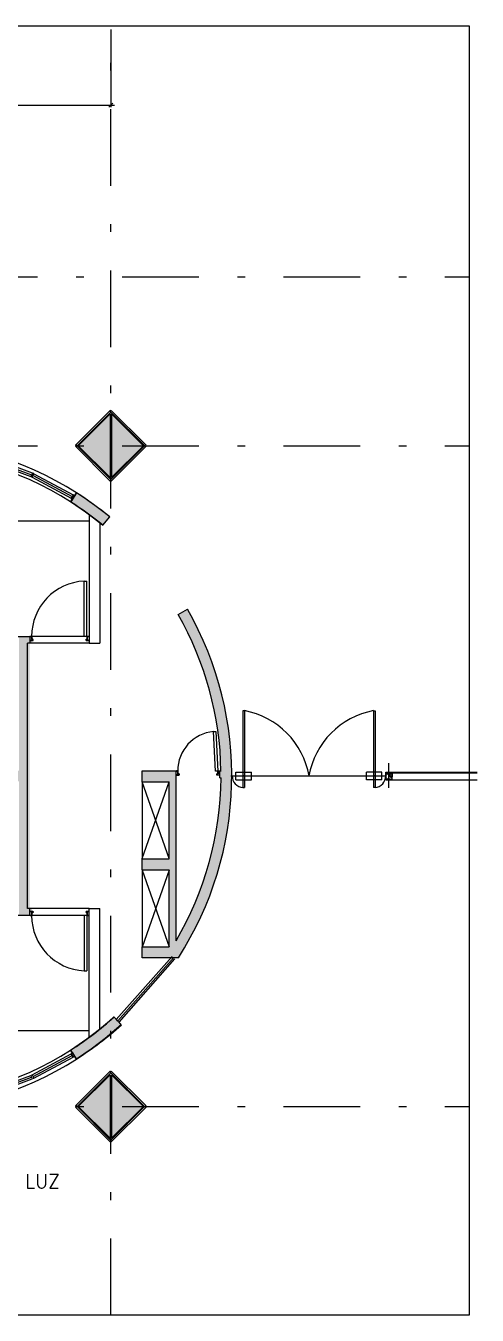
# Model space of a CAD drawing. Header units: millimetres. Extents: x 182 to 575, y -105 to 95.
# Drawn here: x 342.68 to 348.56, y -4.97 to 11.81 of the extents above; entities that cross this region are included whole.
import ezdxf
from ezdxf import colors
from ezdxf.entities.mleader import LeaderData, LeaderLine
from ezdxf.math import Vec2, Vec3

# ---------------------------------------------------------------- set-up
doc = ezdxf.new("R2010")
doc.units = ezdxf.units.MM
doc.header["$MEASUREMENT"] = 0
doc.linetypes.add('DASHDOT', pattern=[1, 0.5, -0.25, 0, -0.25])
for name, color, linetype in [('base', 253, 'Continuous'), ('Cota Nivel', 1, 'Continuous'), ('EIXOS', 31, 'DASHDOT'), ('EIXOS_PERFIL', 181, 'DASHDOT'), ('LAY_1', 1, 'Continuous'), ('XR_BL2_AND_MON-REV15$0$MARMORE', 7, 'Continuous')]:
    doc.layers.add(name, color=color, linetype=linetype)
doc.styles.add('SIMPLEX', font='simplex', dxfattribs={"height": 0.2})
doc.styles.get("Standard").update_dxf_attribs({"font": 'romans.shx'})
doc.dimstyles.new('SA-25', dxfattribs={"dimtxt": 0.05, "dimasz": 0.05, "dimexe": 0.025, "dimexo": 0.05, "dimgap": 0.025, "dimtad": 1, "dimzin": 4, "dimdsep": 46, "dimtxsty": 'SIMPLEX', "dimblk": 'OBLIQUE', "dimcen": 0.025, "dimdle": 0.05, "dimclrt": 2, "dimaunit": 1, "dimadec": 3, "dimazin": 0, "dimtfac": 1, "dimtofl": 0, "dimtmove": 0, "dimatfit": 3, "dimldrblk": 'OPEN30', "dimfxl": 1, "dimtolj": 1, "dimtzin": 0, "dimarcsym": 0})

# ---------------------------------------------------------------- blocks, each defined once
blk = doc.blocks.new('XR_BL2_AND_MON-REV15$0$PILAR_60X60_JUNTA')
at = {"layer": 'base'}
for points in [[(-0.414, 0.01), (0, 0.424), (0.414, 0.01)], [(-0.414, -0.01), (0, -0.424), (0.414, -0.01)]]:
    blk.add_hatch(color=256, dxfattribs=at).paths.add_polyline_path(points)
at = {"layer": 'base', "linetype": 'ByBlock'}
for points in [[(-0.414, 0.01), (0, 0.424), (0.414, 0.01)], [(-0.414, -0.01), (0, -0.424), (0.414, -0.01)]]:
    blk.add_lwpolyline(points, close=True, dxfattribs=at)
at = {"layer": 'base'}
blk.add_point((0, 0), dxfattribs=at)
blk = doc.blocks.new('XR_BL2_AND_MON-REV15$0$P_M')
at = {"layer": 'XR_BL2_AND_MON-REV15$0$MARMORE'}
for p, q in [((-0.007, 0.035), (-0.46, -0.417)), ((0.007, 0.021), (-0.445, -0.431)), ((0.007, 0.021), (-0.007, 0.035)), ((0, 0.028), (0.007, 0.035)), ((0.438, -0.424), (0, 0.014)), ((-0.453, -0.424), (-0.46, -0.417)), ((-0.453, -0.424), (-0.46, -0.431)), ((-0.46, -0.431), (-0.007, -0.884)), ((-0.453, -0.424), (-0.445, -0.431)), ((-0.438, -0.424), (0, -0.863)), ((-0.007, -0.87), (0.445, -0.417)), ((0.445, -0.417), (0.46, -0.431)), ((0.453, -0.424), (0.46, -0.417)), ((-0.007, -0.87), (0.007, -0.884)), ((0, -0.877), (-0.007, -0.884))]:
    blk.add_line(p, q, dxfattribs=at)
for points in [[(0.46, -0.417), (0.007, 0.035)], [(0.007, -0.884), (0.46, -0.431)]]:
    blk.add_lwpolyline(points, dxfattribs=at)
blk = doc.blocks.new('PERFIL_UNIT_ALCOA')
at = {"color": 1}
for p, q in [((-34, 19), (-34, 13)), ((-34, 13), (-15, 13)), ((-33, 83), (-32, 83)), ((-33, 76), (-33, 83)), ((-32, 76), (-33, 76)), ((-33, 43), (-32, 43)), ((-33, 36), (-33, 43)), ((-32, 36), (-33, 36)), ((-32, 80), (-32, 79)), ((-31, 80), (-32, 80)), ((-32, 79), (-31, 79)), ((-32, 40), (-32, 39)), ((-31, 40), (-32, 40)), ((-32, 39), (-31, 39)), ((-31, 82), (-31, 80)), ((-31, 79), (-31, 77)), ((-31, 42), (-31, 40)), ((-31, 39), (-31, 37)), ((-15, 19), (-21, 19)), ((-15, 19), (-21, 19)), ((-21, 13), (-15, 13)), ((-19, 19), (-13, 19)), ((-15, 19), (-15, 13)), ((-7, 95), (-9, 95)), ((-7, 95), (-9, 95)), ((-9, 92), (-5, 92)), ((-9, 27), (-5, 27)), ((-7, 24), (-9, 24)), ((-7, 24), (-9, 24)), ((-6, 95), (-8, 97)), ((-7, 96), (-8, 97)), ((-8, 96), (-7, 97)), ((-8, 96), (-7, 97)), ((-8, 96), (-7, 97)), ((-8, 97), (-8, 97)), ((-6, 95), (-8, 97)), ((-7, 96), (-8, 97)), ((-8, 96), (-7, 97)), ((-8, 96), (-7, 97)), ((-8, 96), (-7, 97)), ((-8, 97), (-8, 97)), ((-7, 96), (-8, 96)), ((-8, 96), (-8, 96)), ((-7, 96), (-8, 96)), ((-8, 96), (-8, 96)), ((-6, 24), (-8, 22)), ((-6, 24), (-8, 22)), ((-7, 23), (-8, 22)), ((-7, 23), (-8, 22)), ((-8, 23), (-8, 23)), ((-8, 23), (-7, 22)), ((-8, 23), (-7, 22)), ((-7, 23), (-8, 22)), ((-7, 23), (-8, 22)), ((-8, 23), (-8, 23)), ((-8, 23), (-7, 22)), ((-8, 23), (-7, 22)), ((-8, 22), (-7, 22)), ((-8, 22), (-8, 22)), ((-8, 22), (-7, 22)), ((-8, 22), (-8, 22)), ((-5, 95), (-7, 97)), ((-5, 95), (-7, 97)), ((-7, 95), (-4, 97)), ((-7, 95), (-5, 97)), ((-7, 95), (-5, 97)), ((-7, 96), (-6, 97)), ((-7, 96), (-6, 97)), ((-5, 95), (-7, 97)), ((-5, 95), (-7, 97)), ((-7, 95), (-4, 97)), ((-7, 95), (-5, 97)), ((-7, 95), (-5, 97)), ((-7, 96), (-6, 97)), ((-7, 96), (-6, 97)), ((-7, 95), (-7, 96)), ((-7, 95), (-7, 96)), ((-6, 95), (-7, 96)), ((-6, 95), (-7, 96)), ((-4, 95), (-7, 95)), ((-4, 95), (-7, 95)), ((-6, 95), (-7, 95)), ((-6, 95), (-7, 95)), ((-4, 24), (-7, 24)), ((-7, 24), (-7, 23)), ((-4, 24), (-7, 24)), ((-7, 24), (-7, 23)), ((-5, 24), (-7, 22)), ((-5, 24), (-7, 22)), ((-6, 24), (-7, 23)), ((-6, 24), (-7, 23)), ((-7, 24), (-4, 22)), ((-5, 24), (-7, 22)), ((-5, 24), (-7, 22)), ((-6, 24), (-7, 23)), ((-6, 24), (-7, 23)), ((-7, 24), (-4, 22)), ((-7, 23), (-5, 22)), ((-7, 23), (-5, 22)), ((-7, 23), (-6, 22)), ((-7, 23), (-6, 22)), ((-7, 23), (-5, 22)), ((-7, 23), (-5, 22)), ((-7, 23), (-6, 22)), ((-7, 23), (-6, 22)), ((-4, 95), (-6, 97)), ((-4, 95), (-6, 97)), ((-4, 95), (-6, 97)), ((-6, 95), (-4, 97)), ((-6, 95), (-4, 97)), ((-4, 95), (-6, 97)), ((-4, 95), (-6, 97)), ((-4, 95), (-6, 97)), ((-6, 95), (-4, 97)), ((-6, 95), (-4, 97)), ((-4, 24), (-6, 22)), ((-4, 24), (-6, 22)), ((-6, 24), (-4, 22)), ((-6, 24), (-4, 22)), ((-4, 24), (-6, 22)), ((-4, 24), (-6, 22)), ((-6, 24), (-4, 22)), ((-6, 24), (-4, 22)), ((-4, 23), (-6, 22)), ((-4, 23), (-6, 22)), ((-3, 96), (-5, 97)), ((-4, 96), (-5, 97)), ((-5, 95), (-3, 97)), ((-5, 95), (-3, 97)), ((-3, 96), (-5, 97)), ((-4, 96), (-5, 97)), ((-5, 95), (-3, 97)), ((-5, 95), (-3, 97)), ((-5, 92), (-1, 92)), ((-5, 27), (-1, 27)), ((-5, 24), (-3, 22)), ((-5, 24), (-3, 22)), ((-5, 24), (-3, 22)), ((-5, 24), (-3, 22)), ((-3, 23), (-5, 22)), ((-4, 23), (-5, 22)), ((-3, 23), (-5, 22)), ((-4, 23), (-5, 22)), ((-3, 96), (-4, 97)), ((-3, 96), (-4, 97)), ((-3, 96), (-4, 97)), ((-3, 96), (-4, 97)), ((-4, 96), (-4, 95)), ((-4, 96), (-4, 95)), ((-4, 96), (-3, 96)), ((-4, 96), (-3, 96)), ((-4, 95), (-4, 95)), ((-4, 95), (-4, 95)), ((-2, 95), (-4, 95)), ((-4, 95), (-4, 95)), ((-4, 95), (-4, 95)), ((-2, 95), (-4, 95)), ((-4, 23), (-4, 24)), ((-4, 23), (-4, 24)), ((-4, 24), (-4, 24)), ((-4, 24), (-4, 23)), ((-2, 24), (-4, 24)), ((-4, 24), (-4, 24)), ((-4, 24), (-4, 23)), ((-2, 24), (-4, 24)), ((-3, 23), (-4, 22)), ((-3, 23), (-4, 22)), ((-4, 23), (-3, 22)), ((-3, 23), (-4, 22)), ((-3, 23), (-4, 22)), ((-4, 23), (-3, 22)), ((0, 19), (-4, 4)), ((-4, 13), (-4, 3)), ((-4, 8), (-4, 4)), ((-3, 97), (-3, 97)), ((-3, 96), (-3, 97)), ((-3, 97), (-3, 97)), ((-3, 96), (-3, 97)), ((-3, 96), (-3, 96)), ((-3, 96), (-3, 96)), ((-3, 23), (-3, 22)), ((-3, 23), (-3, 22)), ((-3, 22), (-3, 22)), ((-3, 22), (-3, 22)), ((-3, 22), (-3, 22)), ((-3, 22), (-3, 22)), ((10, 19), (0, 19)), ((18, 27), (9, 27)), ((9, 27), (9, 27)), ((9, 27), (9, 27)), ((9, 27), (9, 26)), ((9, 26), (9, 26)), ((9, 25), (9, 25)), ((9, 25), (9, 24)), ((9, 24), (9, 24)), ((10, 26), (10, 26)), ((10, 26), (17, 25)), ((17, 25), (10, 25)), ((10, 25), (10, 25)), ((10, 24), (10, 24)), ((10, 24), (12, 24)), ((10, 19), (13, 4)), ((12, 39), (26, 39)), ((12, 24), (12, 23)), ((12, 23), (12, 23)), ((12, 23), (12, 23)), ((12, 23), (12, 23)), ((12, 22), (12, 22)), ((12, 22), (12, 21)), ((12, 21), (12, 21)), ((12, 21), (12, 21)), ((12, 21), (15, 21)), ((15, 43), (13, 43)), ((13, 43), (13, 43)), ((13, 42), (13, 42)), ((13, 42), (13, 40)), ((13, 40), (13, 40)), ((13, 40), (13, 39)), ((13, 39), (13, 39)), ((13, 39), (13, 37)), ((13, 37), (13, 37)), ((13, 36), (13, 36)), ((13, 36), (15, 36)), ((13, 13), (13, 3)), ((13, 8), (13, 4)), ((15, 36), (15, 43)), ((15, 41), (16, 40)), ((15, 38), (15, 41)), ((15, 40), (15, 40)), ((15, 38), (15, 38)), ((15, 38), (16, 38)), ((15, 23), (15, 24)), ((16, 23), (15, 23)), ((15, 23), (15, 23)), ((15, 21), (16, 22)), ((15, 21), (15, 21)), ((15, 21), (15, 21)), ((16, 41), (17, 40)), ((16, 38), (16, 41)), ((16, 40), (16, 40)), ((16, 38), (16, 40)), ((16, 38), (17, 38)), ((16, 38), (16, 38)), ((16, 24), (18, 24)), ((16, 23), (16, 23)), ((16, 22), (16, 22)), ((17, 38), (18, 41)), ((17, 38), (17, 40)), ((17, 40), (17, 40)), ((17, 38), (17, 38)), ((17, 38), (18, 38)), ((17, 25), (17, 25)), ((17, 25), (17, 25)), ((17, 25), (17, 25)), ((17, 25), (17, 25)), ((17, 25), (17, 25)), ((18, 41), (18, 40)), ((18, 38), (19, 41)), ((18, 38), (18, 40)), ((18, 40), (19, 40)), ((18, 38), (18, 38)), ((18, 38), (19, 38)), ((18, 24), (18, 27)), ((18, 27), (18, 27)), ((18, 27), (18, 27)), ((18, 24), (18, 24)), ((18, 24), (18, 24)), ((19, 41), (19, 40)), ((19, 38), (20, 41)), ((19, 40), (19, 40)), ((19, 40), (20, 40)), ((19, 38), (19, 40)), ((19, 38), (20, 38)), ((19, 38), (19, 38)), ((19, 38), (19, 38)), ((20, 41), (20, 40)), ((20, 38), (20, 40)), ((20, 40), (21, 40)), ((20, 38), (21, 38)), ((21, 38), (21, 41)), ((21, 41), (21, 40)), ((21, 38), (21, 40)), ((21, 40), (22, 40)), ((21, 38), (21, 38)), ((21, 38), (22, 38)), ((22, 38), (22, 41)), ((22, 41), (22, 40)), ((22, 38), (22, 40)), ((22, 40), (23, 40)), ((22, 38), (22, 38)), ((22, 38), (23, 38)), ((23, 38), (23, 41)), ((23, 41), (24, 40)), ((23, 38), (24, 40)), ((23, 38), (23, 38)), ((23, 38), (23, 38)), ((24, 40), (24, 40)), ((24, 39), (24, 40)), ((24, 19), (24, 13)), ((31, 13), (24, 13)), ((43, 13), (24, 13)), ((26, 19), (32, 19)), ((26, 19), (45, 19)), ((39, 82), (39, 80)), ((39, 80), (40, 80)), ((39, 79), (39, 77)), ((40, 79), (39, 79)), ((41, 83), (40, 83)), ((40, 80), (40, 79)), ((40, 76), (41, 76)), ((41, 76), (41, 83)), ((43, 19), (43, 13))]:
    blk.add_line(p, q, dxfattribs=at)
for points in [[(-33, 19), (0, 19), (0, 19), (0, 24), (0, 24), (-3, 24, 1), (-3, 23), (-3, 23), (-3, 22), (-8, 22), (-8, 23), (-7, 23, 1), (-7, 24), (-10, 24), (-10, 23, -0.414214), (-12, 21), (-32, 21, -0.414214), (-34, 23), (-34, 96, -0.414214), (-32, 98), (-10, 98), (-10, 98), (-10, 95), (-10, 95, 0.419197), (-10, 95), (-7, 95, 1.022616), (-7, 96), (-8, 96), (-8, 97), (-3, 97), (-3, 96), (-3, 96, 1), (-3, 95), (0, 95), (0, 95), (0, 99), (-35, 99), (-35, 99), (-35, 18, 0.414214), (-35, 17), (-34, 17, 0.414214), (-34, 18), (-34, 19, -0.414214), (-33, 19)], [(40, 97), (14, 97, 0.414214), (12, 95), (12, 91, -0.414214), (10, 89), (-4, 89), (-4, 86), (-5, 86), (-5, 89), (-13, 89, -1.000008), (-13, 91), (-5, 92), (-5, 92), (10, 92), (10, 99, -0.414214), (10, 99), (44, 99, -0.414214), (45, 99), (45, 63, -0.406616), (44, 62), (18, 62, 0.414214), (17, 62), (17, 27, -0.414214), (17, 27), (-5, 27), (-13, 28, -1.000008), (-13, 30), (-5, 30), (-5, 33), (-4, 33), (-4, 30), (13, 30, 0.414214), (15, 32), (15, 65, -0.414214), (15, 65), (40, 65, 0.414214), (42, 67), (42, 95, 0.414214), (40, 97)], [(19, 56), (19, 30), (18, 30, 1), (18, 29), (19, 29), (19, 24), (16, 24, 0.414173), (15, 23), (15, 23), (16, 23, -0.585709), (16, 22), (16, 21, -0.26127), (15, 21), (12, 21, -0.253886), (12, 21), (11, 22, -0.595041), (11, 23), (12, 23), (12, 23, 0.414173), (12, 24), (10, 24, 0.414214), (10, 23), (10, 20, 0.414214), (10, 19), (44, 19, 0.414214), (45, 20), (45, 62, 0.414214), (44, 62), (19, 62, 0.414214), (19, 62), (19, 57), (18, 57, 1), (18, 56), (19, 56)], [(13, 22), (13, 24), (13, 24, -0.414214), (13, 24), (13, 24), (14, 24), (14, 24, -0.414214), (15, 24), (15, 24), (15, 22), (15, 22, -0.414214), (14, 22), (14, 22), (13, 22), (13, 22, -0.414214), (13, 22)], [(20, 22), (19, 22, 0.414214), (18, 22), (18, 21, 0.414214), (19, 21), (43, 21), (43, 61), (20, 61), (20, 23, -0.414214), (20, 22)]]:
    blk.add_lwpolyline(points, format="xyb", dxfattribs=at)
for points in [[(-7, 96), (-8, 96), (-8, 97), (-3, 97), (-3, 96), (-4, 96)], [(-7, 96), (-8, 96), (-8, 97), (-3, 97), (-3, 96), (-4, 96)], [(-7, 23), (-8, 23), (-8, 22), (-3, 22), (-3, 23), (-4, 23)], [(-7, 23), (-8, 23), (-8, 22), (-3, 22), (-3, 23), (-4, 23)]]:
    blk.add_lwpolyline(points, dxfattribs=at)
for centre, radius, start, end in [((-32, 82), 0.869, 0, 90), ((-32, 77), 0.869, 270, 0), ((-32, 42), 0.869, 0, 90), ((-32, 37), 0.869, 270, 0), ((-9, 93), 1.57, 97.3776, 269.717), ((-9, 25), 1.57, 90.283, 262.6224), ((-2, 93), 1.44, 277.4115, 92.3804), ((-2, 25), 1.44, 267.6196, 82.5885), ((9, 27), 0.3, 90.0002, 173.0764), ((10, 26), 0.5, 173.0802, 360), ((10, 25), 0.3, 86.9206, 179.9979), ((10, 24), 0.3, 180, 270), ((12, 24), 0.3, 360, 90), ((12, 23), 0.184, 90, 194.9998), ((12, 21), 0.184, 202.0192, 270), ((16, 24), 0.3, 90, 180), ((15, 21), 0.184, 270, 337.9776), ((16, 23), 0.184, 344.9975, 90), ((17, 25), 0.2, 0, 86.4562), ((17, 25), 0.2, 266.9225, 0), ((18, 27), 0.3, 0, 90), ((18, 24), 0.3, 270, 0), ((40, 82), 0.869, 90, 180), ((40, 77), 0.869, 180, 270)]:
    blk.add_arc(centre, radius, start, end, dxfattribs=at)
at = {"color": 1, "extrusion": (0, 0, -1)}
for centre, major_axis in [((13, 42), (0.573, -0.573)), ((13, 37), (0.573, 0.573))]:
    blk.add_ellipse(centre, major_axis=major_axis, ratio=1, start_param=2.356194, end_param=3.926991, dxfattribs=at)
at = {"color": 1}
for points, knots in [([(25, 39), (25, 39), (25, 39), (25, 39), (25, 39), (25, 39), (25, 39), (25, 39), (25, 39), (24, 39), (24, 39), (24, 39), (24, 39), (24, 39), (24, 39), (24, 39), (24, 39), (24, 39), (24, 39), (24, 39), (24, 39), (24, 39), (24, 39), (24, 39), (24, 39), (24, 39), (24, 39), (24, 39), (24, 38), (23, 38), (23, 38), (23, 38), (23, 38), (23, 38)], [0, 0, 0, 0, 0.051439, 0.072585, 0.094945, 0.148925, 0.177318, 0.208117, 0.229263, 0.263962, 0.286322, 0.316684, 0.341831, 0.370224, 0.385176, 0.410323, 0.432683, 0.466448, 0.484229, 0.519793, 0.54494, 0.583668, 0.608815, 0.635405, 0.653187, 0.684808, 0.766724, 0.798345, 0.829966, 0.855113, 0.870066, 0.927124, 1, 1, 1, 1]), ([(25, 39), (25, 39), (25, 40), (25, 40), (25, 40), (25, 40), (24, 40), (25, 40), (24, 40), (24, 40), (24, 40), (24, 40), (24, 40), (24, 40), (24, 40), (24, 40), (24, 40), (24, 40), (24, 40), (24, 40), (24, 40), (24, 40), (24, 40), (24, 40), (24, 40)], [0, 0, 0, 0, 0.07678, 0.102261, 0.156401, 0.18506, 0.227914, 0.244954, 0.311716, 0.342019, 0.377118, 0.407421, 0.432902, 0.525013, 0.566753, 0.587018, 0.625497, 0.657854, 0.688156, 0.805193, 0.825457, 0.896684, 0.922166, 1, 1, 1, 1])]:
    blk.add_open_spline(points, degree=3, knots=knots, dxfattribs=at)
at = {"layer": 'EIXOS_PERFIL', "linetype": 'ByBlock', "ltscale": 0.1}
blk.add_line((5, 207), (5, -115), dxfattribs=at)
blk = doc.blocks.new('_Oblique')
at = {"color": 0, "linetype": 'ByBlock', "lineweight": -2}
blk.add_line((-0.5, -0.5), (0.5, 0.5), dxfattribs=at)
blk = doc.blocks.new('*D85')
at = {"layer": 'Cota Nivel', "color": 0, "lineweight": -2, "transparency": 16777216}
for p, q in [((337.541, 11.763), (337.541, 10.754)), ((343.791, 11.763), (343.791, 10.754)), ((337.491, 10.779), (343.841, 10.779))]:
    blk.add_line(p, q, dxfattribs=at)
at = {"layer": 'Defpoints', "color": 0, "transparency": 16777216}
for p in [(337.541, 11.813), (343.791, 11.813), (343.791, 10.779)]:
    blk.add_point(p, dxfattribs=at)
at = {"layer": 'Cota Nivel', "color": 0, "lineweight": -2, "transparency": 16777216, "xscale": 0.05, "yscale": 0.05, "zscale": 0.05, "rotation": 180}
blk.add_blockref('_Oblique', (337.541, 10.779), dxfattribs=at)
at = {"layer": 'Cota Nivel', "color": 0, "lineweight": -2, "transparency": 16777216, "xscale": 0.05, "yscale": 0.05, "zscale": 0.05}
blk.add_blockref('_Oblique', (343.791, 10.779), dxfattribs=at)
at = {"layer": 'Cota Nivel', "color": 2, "transparency": 16777216, "insert": (340.666, 10.904), "char_height": 0.2, "attachment_point": 5, "style": 'SIMPLEX'}
blk.add_mtext('\\A1;6.25', dxfattribs=at)
blk = doc.blocks.new('_Open30')
at = {"color": 0, "linetype": 'ByBlock', "lineweight": -2}
for p, q in [((-1, 0.27), (0, 0)), ((0, 0), (-1, -0.27)), ((0, 0), (-1, 0))]:
    blk.add_line(p, q, dxfattribs=at)

msp = doc.modelspace()

# ---------------------------------------------------------------- hatches: boundary and pattern name
at = {"layer": 'base'}
for points in [[(342.596, 2.119), (342.596, 3.866), (342.766, 3.866), (342.766, 3.776), (342.736, 3.776), (342.736, 0.322), (342.766, 0.322), (342.766, 0.232), (342.596, 0.232), (342.596, 1.979), (339.536, 1.979), (339.536, -2.181), (341.024, -2.181), (341.024, -2.321), (339.346, -2.321), (339.346, -2.181), (339.396, -2.181), (339.396, -0.419), (337.636, -0.419), (337.636, -1.922), (337.541, -1.827), (337.446, -1.922), (337.446, 2.359), (338.546, 2.359), (338.546, 2.219), (337.636, 2.219), (337.636, -0.279), (339.396, -0.279), (339.396, 2.219), (339.346, 2.219), (339.346, 2.359), (339.396, 2.359), (339.396, 6.279), (337.895, 6.279), (337.965, 6.349), (337.895, 6.419), (341.024, 6.419), (341.024, 6.279), (339.536, 6.279), (339.536, 2.119)], [(343.689, 5.312), (343.778, 5.421), (343.723, 5.465), (343.584, 5.571), (343.458, 5.66), (343.343, 5.735), (343.269, 5.617), (343.338, 5.572), (343.46, 5.488), (343.568, 5.408), (343.667, 5.33)], [(344.201, 2.114), (344.201, 1.974), (344.551, 1.974), (344.551, 0.969), (344.201, 0.969), (344.201, 0.829), (344.551, 0.829), (344.551, -0.176), (344.201, -0.176), (344.201, -0.316), (344.671, -0.316, 0.279882), (344.789, 4.22), (344.668, 4.15, -0.126767), (345.226, 2.114), (345.211, 2.114), (345.211, 2.024), (345.226, 2.024, -0.132406), (344.641, -0.098), (344.641, 2.114)], [(343.268, -1.518), (343.48, -1.374), (343.645, -1.248), (343.776, -1.138), (343.833, -1.086), (343.928, -1.19), (343.719, -1.368), (343.536, -1.507), (343.343, -1.636)]]:
    msp.add_hatch(color=256, dxfattribs=at).paths.add_polyline_path(points)

# ---------------------------------------------------------------- linework, layer by layer
for p, q in [((342.199, 6.151, 195.219), (342.752, 5.946, 195.219)), ((342.208, 6.174, 195.219), (342.761, 5.97, 195.219)), ((342.217, 6.198, 195.219), (342.769, 5.993, 195.219)), ((342.767, 5.939, 195.219), (343.277, 5.664, 195.219)), ((342.779, 5.961, 195.219), (343.289, 5.686, 195.219)), ((342.791, 5.983, 195.219), (343.301, 5.708, 195.219)), ((343.268, 5.616, 195.166), (343.343, 5.735, 195.273)), ((343.509, 5.453), (343.509, 3.776, 195.166)), ((343.689, 5.312, 195.166), (343.778, 5.42, 195.166)), ((343.509, 5.366, 99.919), (340.704, 5.366, 99.919)), ((343.649, 5.345), (343.649, 3.776, 195.166)), ((343.446, 3.866, 195.166), (343.446, 4.585, 195.166)), ((343.446, 4.585, 195.166), (343.481, 4.585, 195.166)), ((343.481, 3.866, 195.166), (343.481, 4.585, 195.166)), ((344.668, 4.15, 195.166), (344.789, 4.22, 195.166)), ((342.569, 3.866, 195.166), (342.739, 3.866, 195.166)), ((343.509, 3.866, 195.166), (342.739, 3.866, 195.166)), ((342.739, 3.866, 195.166), (342.739, 3.776, 195.166)), ((343.481, 3.866, 195.166), (343.446, 3.866, 195.166)), ((342.709, 0.322, 195.166), (342.709, 3.776, 195.166)), ((342.739, 3.776, 195.166), (342.709, 3.776, 195.166)), ((343.509, 3.776, 195.166), (342.739, 3.776, 195.166)), ((343.509, 3.776, 195.166), (343.649, 3.776, 195.166)), ((345.511, 2.899, -97.583), (345.511, 1.899, -97.583)), ((345.531, 2.899, -97.583), (345.511, 2.899, -97.583)), ((345.531, 2.899, -97.583), (345.531, 1.899, -97.583)), ((347.211, 2.899, -97.583), (347.211, 1.899, -97.583)), ((347.211, 2.899, -97.583), (347.231, 2.899, -97.583)), ((347.231, 2.899, -97.583), (347.231, 1.899, -97.583)), ((344.201, 1.974, 195.166), (344.201, 2.114, 195.166)), ((344.201, 2.114, 195.166), (344.641, 2.114, 195.166)), ((344.641, -0.098, 195.166), (344.641, 2.114, 195.166)), ((345.211, 2.024, 195.166), (345.211, 2.114, 195.166)), ((345.211, 2.114, 195.166), (345.226, 2.114, 195.166)), ((345.211, 2.024, 195.166), (345.226, 2.024, 195.166)), ((345.353, 2.049, 195.166), (347.373, 2.049, 195.166)), ((345.421, 1.999, -97.583), (345.421, 2.099, -97.583)), ((345.421, 2.099, -97.583), (345.621, 2.099, -97.583)), ((345.621, 1.999, -97.583), (345.621, 2.099, -97.583)), ((347.321, 2.099, -97.583), (347.121, 2.099, -97.583)), ((347.121, 1.999, -97.583), (347.121, 2.099, -97.583)), ((347.321, 1.999, -97.583), (347.321, 2.099, -97.583)), ((347.371, 2.099, 384.336), (348.561, 2.099)), ((347.371, 1.999, -97.583), (347.371, 2.099, -97.583)), ((347.371, 2.089, 419.076), (348.561, 2.089)), ((344.201, 1.979, 195.166), (344.201, 0.974, 195.166)), ((344.201, 0.974), (344.551, 1.974)), ((344.551, 0.974, 195.166), (344.201, 1.974, 195.166)), ((344.201, 1.974, 195.166), (344.551, 1.974, 195.166)), ((344.551, 0.969, 195.166), (344.551, 1.974, 195.166)), ((345.421, 1.999, -97.583), (345.621, 1.999, -97.583)), ((345.511, 1.899, -97.583), (345.531, 1.899, -97.583)), ((347.321, 1.999, -97.583), (347.121, 1.999, -97.583)), ((347.231, 1.899, -97.583), (347.211, 1.899, -97.583)), ((347.371, 1.999, 384.336), (348.561, 1.999)), ((344.201, 0.829, 195.166), (344.201, 0.969, 195.166)), ((344.201, 0.969, 195.166), (344.551, 0.969, 195.166)), ((344.201, 0.829, 195.166), (344.551, 0.829, 195.166)), ((344.201, 0.824), (344.551, -0.176)), ((344.551, 0.824), (344.201, -0.181, 195.166)), ((344.201, 0.824, 195.166), (344.201, -0.181, 195.166)), ((344.551, -0.176, 195.166), (344.551, 0.829, 195.166)), ((342.739, 0.232, 195.166), (342.569, 0.232, 195.166)), ((342.739, 0.322, 195.166), (342.709, 0.322, 195.166)), ((342.739, 0.232, 195.166), (342.739, 0.322, 195.166)), ((343.509, 0.322, 0), (342.739, 0.322, 0)), ((343.509, 0.232, 0), (342.739, 0.232, 0)), ((343.446, 0.232, 0), (343.446, -0.487, 0)), ((343.481, 0.232, 0), (343.446, 0.232, 0)), ((343.481, 0.232, 0), (343.481, -0.487, 0)), ((343.509, -1.351), (343.509, 0.322)), ((343.509, 0.322), (343.649, 0.322)), ((343.649, -1.244), (343.649, 0.322)), ((343.862, -1.121, 195.166), (344.588, -0.299, 195.166)), ((343.881, -1.138, 195.166), (344.607, -0.316, 195.166)), ((343.9, -1.154, 195.166), (344.625, -0.332, 195.166)), ((344.201, -0.316, 195.166), (344.201, -0.176, 195.166)), ((344.201, -0.176, 195.166), (344.551, -0.176, 195.166)), ((344.671, -0.316, 195.166), (344.201, -0.316, 195.166)), ((343.446, -0.487, 0), (343.481, -0.487, 0)), ((343.509, -1.268, 99.919), (339.509, -1.268, 99.919)), ((342.767, -1.841, 195.219), (343.277, -1.566, 195.219)), ((342.779, -1.863, 195.219), (343.289, -1.588, 195.219)), ((342.791, -1.885, 195.219), (343.301, -1.61, 195.219)), ((343.268, -1.518, -94.358), (343.343, -1.636, -94.251)), ((343.268, -1.518, 195.166), (343.343, -1.636, 195.273)), ((342.199, -2.052, 195.219), (342.752, -1.848, 195.219)), ((342.208, -2.076, 195.219), (342.761, -1.871, 195.219)), ((342.217, -2.099, 195.219), (342.769, -1.895, 195.219))]:
    msp.add_line(p, q, dxfattribs=at)
for points in [[(348.455, -4.97), (301.939, -4.97), (301.939, 11.813), (348.455, 11.813)], [(342.75, 5.947), (342.769, 5.939), (342.789, 5.984), (342.771, 5.992)], [(343.689, 5.312), (343.778, 5.421), (343.723, 5.465), (343.584, 5.571), (343.458, 5.66), (343.343, 5.735), (343.269, 5.617), (343.338, 5.572), (343.46, 5.488), (343.568, 5.408), (343.667, 5.33)], [(343.276, 5.665), (343.293, 5.654), (343.319, 5.697), (343.302, 5.707)], [(343.276, 5.665), (343.293, 5.654), (343.319, 5.697), (343.302, 5.707)], [(345.183, 2.113), (345.153, 2.112), (345.129, 2.626), (345.159, 2.627)], [(343.268, -1.518), (343.48, -1.374), (343.645, -1.248), (343.776, -1.138), (343.833, -1.086), (343.928, -1.19), (343.719, -1.368), (343.536, -1.507), (343.343, -1.636)], [(343.276, -1.567), (343.293, -1.556), (343.319, -1.598), (343.302, -1.609)], [(343.276, -1.567), (343.293, -1.556), (343.319, -1.598), (343.302, -1.609)], [(342.75, -1.848), (342.769, -1.84), (342.789, -1.886), (342.771, -1.894)]]:
    msp.add_lwpolyline(points, close=True, dxfattribs=at)
for points in [[(342.777, 3.813, 0.414214), (342.779, 3.815), (342.779, 3.826, 0.414214), (342.777, 3.828), (342.764, 3.828, -0.414214), (342.764, 3.829), (342.764, 3.864, 0.414214), (342.762, 3.866), (342.745, 3.866, 0.414214), (342.744, 3.864), (342.744, 3.858), (342.744, 3.858), (342.744, 3.864, -0.414214), (342.745, 3.865), (342.762, 3.865, -0.414214), (342.763, 3.864), (342.763, 3.829, 0.414214), (342.764, 3.827), (342.777, 3.827, -0.414214), (342.778, 3.826), (342.778, 3.815, -0.414214), (342.777, 3.814), (342.745, 3.814, -0.414214), (342.744, 3.815), (342.744, 3.821), (342.744, 3.821), (342.744, 3.815, 0.414214), (342.745, 3.813)], [(343.47, 3.813, -0.414214), (343.469, 3.815), (343.469, 3.826, -0.414214), (343.47, 3.828), (343.483, 3.828, 0.414214), (343.484, 3.829), (343.484, 3.864, -0.414214), (343.485, 3.866), (343.502, 3.866, -0.414214), (343.504, 3.864), (343.504, 3.858), (343.503, 3.858), (343.503, 3.864, 0.414214), (343.502, 3.865), (343.485, 3.865, 0.414214), (343.484, 3.864), (343.484, 3.829, -0.414214), (343.483, 3.827), (343.47, 3.827, 0.414214), (343.469, 3.826), (343.469, 3.815, 0.414214), (343.47, 3.814), (343.502, 3.814, 0.414214), (343.503, 3.815), (343.503, 3.821), (343.504, 3.821), (343.504, 3.815, -0.414214), (343.502, 3.813)], [(344.679, 2.061, 0.414214), (344.681, 2.063), (344.681, 2.075, 0.414214), (344.679, 2.076), (344.667, 2.076, -0.414214), (344.666, 2.077), (344.666, 2.113, 0.414214), (344.664, 2.114), (344.647, 2.114, 0.414214), (344.646, 2.113), (344.646, 2.106), (344.647, 2.106), (344.647, 2.113, -0.414214), (344.647, 2.113), (344.664, 2.113, -0.414214), (344.665, 2.113), (344.665, 2.077, 0.414214), (344.667, 2.075), (344.679, 2.075, -0.414214), (344.68, 2.075), (344.68, 2.063, -0.414214), (344.679, 2.062), (344.647, 2.062, -0.414214), (344.647, 2.063), (344.647, 2.069), (344.646, 2.069), (344.646, 2.063, 0.414214), (344.647, 2.061)], [(345.172, 2.061, -0.414214), (345.171, 2.063), (345.171, 2.075, -0.414214), (345.172, 2.076), (345.185, 2.076, 0.414214), (345.186, 2.077), (345.186, 2.113, -0.414214), (345.187, 2.114), (345.204, 2.114, -0.414214), (345.206, 2.113), (345.206, 2.106), (345.205, 2.106), (345.205, 2.113, 0.414214), (345.204, 2.113), (345.187, 2.113, 0.414214), (345.187, 2.113), (345.187, 2.077, -0.414214), (345.185, 2.075), (345.172, 2.075, 0.414214), (345.172, 2.075), (345.172, 2.063, 0.414214), (345.172, 2.062), (345.204, 2.062, 0.414214), (345.205, 2.063), (345.205, 2.069), (345.206, 2.069), (345.206, 2.063, -0.414214), (345.204, 2.061)], [(342.777, 0.285, -0.414214), (342.779, 0.284), (342.779, 0.272, -0.414214), (342.777, 0.27), (342.764, 0.27, 0.414214), (342.764, 0.269), (342.764, 0.234, -0.414214), (342.762, 0.232), (342.745, 0.232, -0.414214), (342.744, 0.234), (342.744, 0.24), (342.744, 0.24), (342.744, 0.234, 0.414214), (342.745, 0.233), (342.762, 0.233, 0.414214), (342.763, 0.234), (342.763, 0.269, -0.414214), (342.764, 0.271), (342.777, 0.271, 0.414214), (342.778, 0.272), (342.778, 0.284, 0.414214), (342.777, 0.284), (342.745, 0.284, 0.414214), (342.744, 0.284), (342.744, 0.277), (342.744, 0.277), (342.744, 0.284, -0.414214), (342.745, 0.285)], [(343.47, 0.285, 0.414214), (343.469, 0.284), (343.469, 0.272, 0.414214), (343.47, 0.27), (343.483, 0.27, -0.414214), (343.484, 0.269), (343.484, 0.234, 0.414214), (343.485, 0.232), (343.502, 0.232, 0.414214), (343.504, 0.234), (343.504, 0.24), (343.503, 0.24), (343.503, 0.234, -0.414214), (343.502, 0.233), (343.485, 0.233, -0.414214), (343.484, 0.234), (343.484, 0.269, 0.414214), (343.483, 0.271), (343.47, 0.271, -0.414214), (343.469, 0.272), (343.469, 0.284, -0.414214), (343.47, 0.284), (343.502, 0.284, -0.414214), (343.503, 0.284), (343.503, 0.277), (343.504, 0.277), (343.504, 0.284, 0.414214), (343.502, 0.285)]]:
    msp.add_lwpolyline(points, format="xyb", close=True, dxfattribs=at)
for centre, radius, start, end in [((340.998, 2.058), 4.361, 57.4621, 90.0345), ((340.995, 2.048), 4.231, 57.4965, 89.999), ((340.957, 1.985), 4.445, 50.6018, 57.5191), ((340.957, 1.985), 4.305, 50.606, 57.5188), ((343.481, 3.866), 0.72, 92.7863, 180), ((340.996, 2.049), 4.37, 327.2355, 29.7794), ((340.996, 2.049), 4.23, 0.8806, 29.7794), ((345.338, 1.868), 1.049, 9.9305, 79.3967), ((347.404, 1.868), 1.049, 100.6033, 170.0695), ((345.175, 2.117), 0.512, 95.1186, 180.315), ((340.996, 2.049), 4.23, 329.4917, 359.6615), ((345.521, 2.049), 0.15, 180, 266.1774), ((347.221, 2.049), 0.15, 273.8226, 0), ((343.481, 0.232), 0.72, 180, 267.2137), ((341.062, 1.957), 4.117, 302.4144, 312.3229), ((328.353, -15.461), 21.125, 42.5001, 42.8803), ((341.062, 1.957), 4.257, 302.4162, 312.335), ((340.995, 2.05), 4.231, 270.001, 302.5035), ((340.998, 2.04), 4.361, 269.9655, 302.5379)]:
    msp.add_arc(centre, radius, start, end, dxfattribs=at)
for p in [(345.521, 2.049, -97.583), (347.221, 2.049, -97.583)]:
    msp.add_point(p, dxfattribs=at)
at = {"layer": 'EIXOS', "linetype": 'DASHDOT', "ltscale": 2}
for p, q in [((343.791, -4.97), (343.791, 11.813)), ((301.939, 8.547), (348.455, 8.547)), ((301.939, 6.347), (348.455, 6.347)), ((301.939, -2.253), (348.455, -2.253))]:
    msp.add_line(p, q, dxfattribs=at)

# ---------------------------------------------------------------- block references
at = {"layer": 'base', "rotation": 89.99999999999999}
for name, p in [('XR_BL2_AND_MON-REV15$0$P_M', (343.367, 6.347)), ('XR_BL2_AND_MON-REV15$0$PILAR_60X60_JUNTA', (343.791, 6.347)), ('XR_BL2_AND_MON-REV15$0$P_M', (343.367, -2.253, 195.166)), ('XR_BL2_AND_MON-REV15$0$PILAR_60X60_JUNTA', (343.791, -2.253, 195.166))]:
    msp.add_blockref(name, p, dxfattribs=at)
at = {"layer": 'base', "xscale": -0.001000000000203727, "yscale": 0.001000000000203727, "zscale": 0.0009999999999763531, "rotation": 180}
msp.add_blockref('PERFIL_UNIT_ALCOA', (347.407, 2.102, -97.583), dxfattribs=at)

# ---------------------------------------------------------------- dimensions: what is measured, and where the dimension line sits
at = {"layer": 'Cota Nivel'}
dim = msp.add_linear_dim(base=(343.791, 10.779), p1=(337.541, 11.813), p2=(343.791, 11.813), dimstyle='SA-25', override={"dimtmove": 1}, dxfattribs=at)
dim.commit()
dim.dimension.update_dxf_attribs({"geometry": '*D85', "text_midpoint": (340.666, 10.904)})

# ---------------------------------------------------------------- leaders
at = {"layer": 'LAY_1', "color": 2}
ml = msp.add_multileader_mtext('Standard', dxfattribs=at)
ml.set_content('REMANEJAR QUADRO DE LUZ', color=2)
ml.set_leader_properties()
ml.build(insert=Vec2(0, 0))
ml.multileader.update_dxf_attribs({"text_right_attachment_type": 6, "dogleg_length": 0.36, "arrow_head_size": 0.18})
ctx = ml.context
ctx.base_point, ctx.char_height, ctx.arrow_head_size, ctx.landing_gap_size, ctx.plane_origin = Vec3(339.561, -3.225), 0.18, 0.18, 0.09, Vec3(338.092, -2.116)
ctx.right_attachment = 6
notes = []
notes.append((ctx, [(0, (1, 1, 0), (339.201, -3.225), (1, 0), 0.36, [(0, [(337.271, -0.487)], 0, [])])]))
ctx.mtext.insert, ctx.mtext.width, ctx.mtext.flow_direction = Vec3(339.651, -3.135), 3.77143, 5
for ctx, leaders in notes:
    for number, flags, end, landing, length, lines in leaders:
        leader = LeaderData()
        leader.index, (leader.has_last_leader_line, leader.has_dogleg_vector, leader.attachment_direction) = number, flags
        leader.last_leader_point, leader.dogleg_vector, leader.dogleg_length = Vec3(end), Vec3(landing), length
        for number, points, colour, breaks in lines:
            line = LeaderLine()
            line.index, line.vertices, line.color, line.breaks = number, Vec3.list(points), colors.encode_raw_color(colour), breaks
            leader.lines.append(line)
        ctx.leaders.append(leader)

doc.saveas('drawing.dxf')
